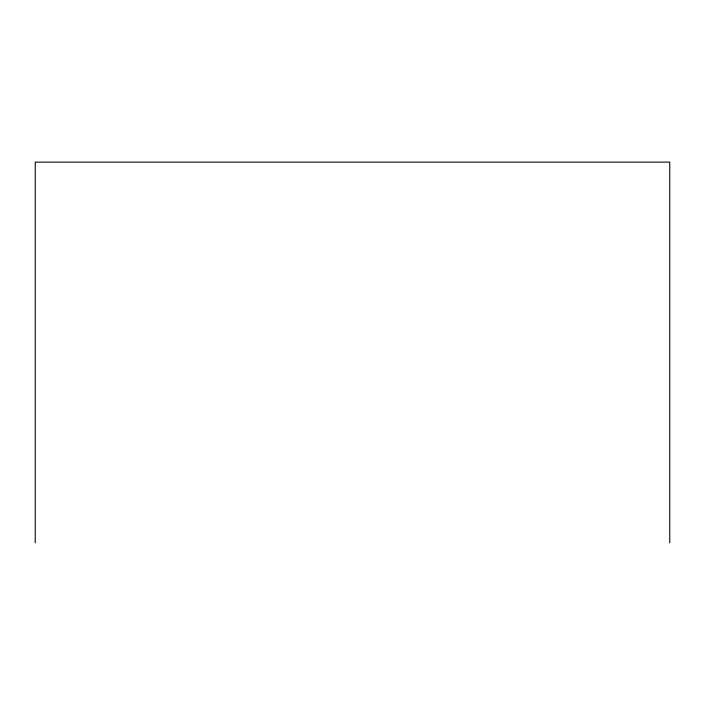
<?xml version="1.0" encoding="UTF-8"?>
<svg xmlns="http://www.w3.org/2000/svg" width="705" height="705" viewBox="0 0 705 705"><rect width="100%" height="100%" fill="white"/><g stroke="black" fill="none" stroke-linecap="round" stroke-linejoin="round"><path stroke-width="1.06" d="M669.75 542.876L669.75 162.124L35.25 162.124L35.25 542.876"/></g></svg>
